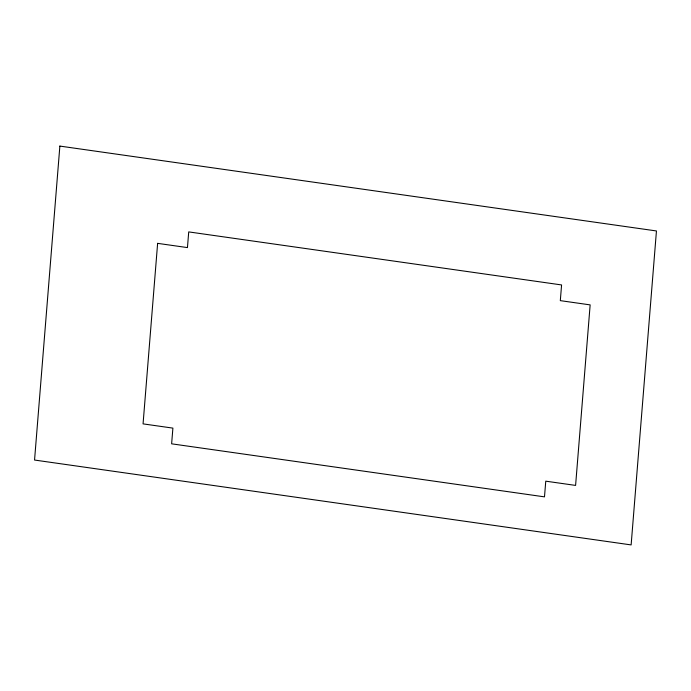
<?xml version="1.0" encoding="UTF-8"?>
<svg xmlns="http://www.w3.org/2000/svg" width="691" height="691" viewBox="0 0 691 691"><rect width="100%" height="100%" fill="white"/><g stroke="black" fill="none" stroke-linecap="round" stroke-linejoin="round"><path stroke-width="1.04" d="M59.867 146.086L34.55 460.042L631.133 544.914L656.45 230.958L59.867 146.086M157.626 243.353L143.063 423.877L172.897 428.118L171.627 443.821L544.499 496.864L545.76 481.169L575.594 485.41L590.149 304.886L560.315 300.637L561.584 284.942L188.721 231.9L187.451 247.594L157.626 243.353"/></g></svg>
